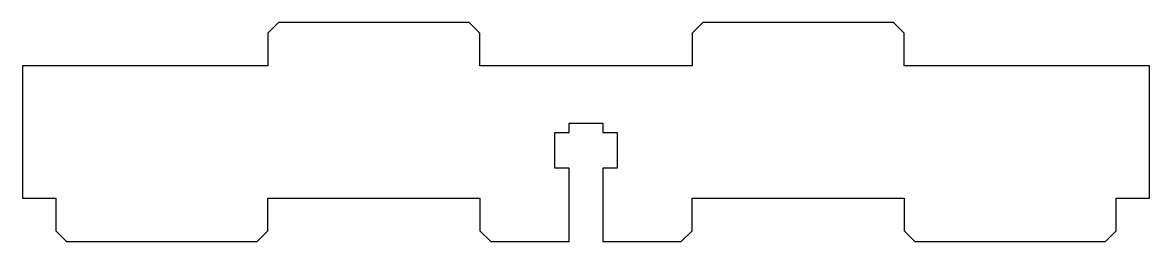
# Model space of a CAD drawing. Header units: metres. Extents: x -85 to 85, y -16 to 16.
import ezdxf

# ---------------------------------------------------------------- set-up
doc = ezdxf.new("R2010")
doc.units = ezdxf.units.M

msp = doc.modelspace()

# ---------------------------------------------------------------- linework, layer by layer
for p, q in [((-46.375, 16.5), (-48, 14.875)), ((-17.625, 16.5), (-46.375, 16.5)), ((-16, 14.875), (-17.625, 16.5)), ((17.625, 16.5), (16, 14.875)), ((46.375, 16.5), (17.625, 16.5)), ((48, 14.875), (46.375, 16.5)), ((-48, 14.875), (-48, 10)), ((-16, 10), (-16, 14.875)), ((16, 14.875), (16, 10)), ((48, 10), (48, 14.875)), ((-48, 10), (-85, 10)), ((-85, 10), (-85, -10)), ((16, 10), (-16, 10)), ((85, 10), (48, 10)), ((85, -10), (85, 10)), ((-2.56299, -0.0625), (-2.56299, 1.3125)), ((-2.56299, 1.3125), (2.56299, 1.3125)), ((2.56299, 1.3125), (2.56299, -0.0625)), ((-4.7, -5.4375), (-4.7, -0.0625)), ((-4.7, -0.0625), (-2.56299, -0.0625)), ((2.56299, -0.0625), (4.7, -0.0625)), ((4.7, -0.0625), (4.7, -5.4375)), ((-2.56299, -5.4375), (-4.7, -5.4375)), ((-2.56299, -16.5), (-2.56299, -5.4375)), ((4.7, -5.4375), (2.56299, -5.4375)), ((2.56299, -5.4375), (2.56299, -16.5)), ((-85, -10), (-80, -10)), ((-80, -10), (-80, -14.875)), ((-48, -14.875), (-48, -10)), ((-48, -10), (-16, -10)), ((-16, -10), (-16, -14.875)), ((16, -14.875), (16, -10)), ((16, -10), (48, -10)), ((48, -10), (48, -14.875)), ((80, -14.875), (80, -10)), ((80, -10), (85, -10)), ((-80, -14.875), (-78.375, -16.5)), ((-49.625, -16.5), (-48, -14.875)), ((-16, -14.875), (-14.375, -16.5)), ((14.375, -16.5), (16, -14.875)), ((48, -14.875), (49.625, -16.5)), ((78.375, -16.5), (80, -14.875)), ((-78.375, -16.5), (-49.625, -16.5)), ((-14.375, -16.5), (-2.56299, -16.5)), ((2.56299, -16.5), (14.375, -16.5)), ((49.625, -16.5), (78.375, -16.5))]:
    msp.add_line(p, q)

doc.saveas('drawing.dxf')
